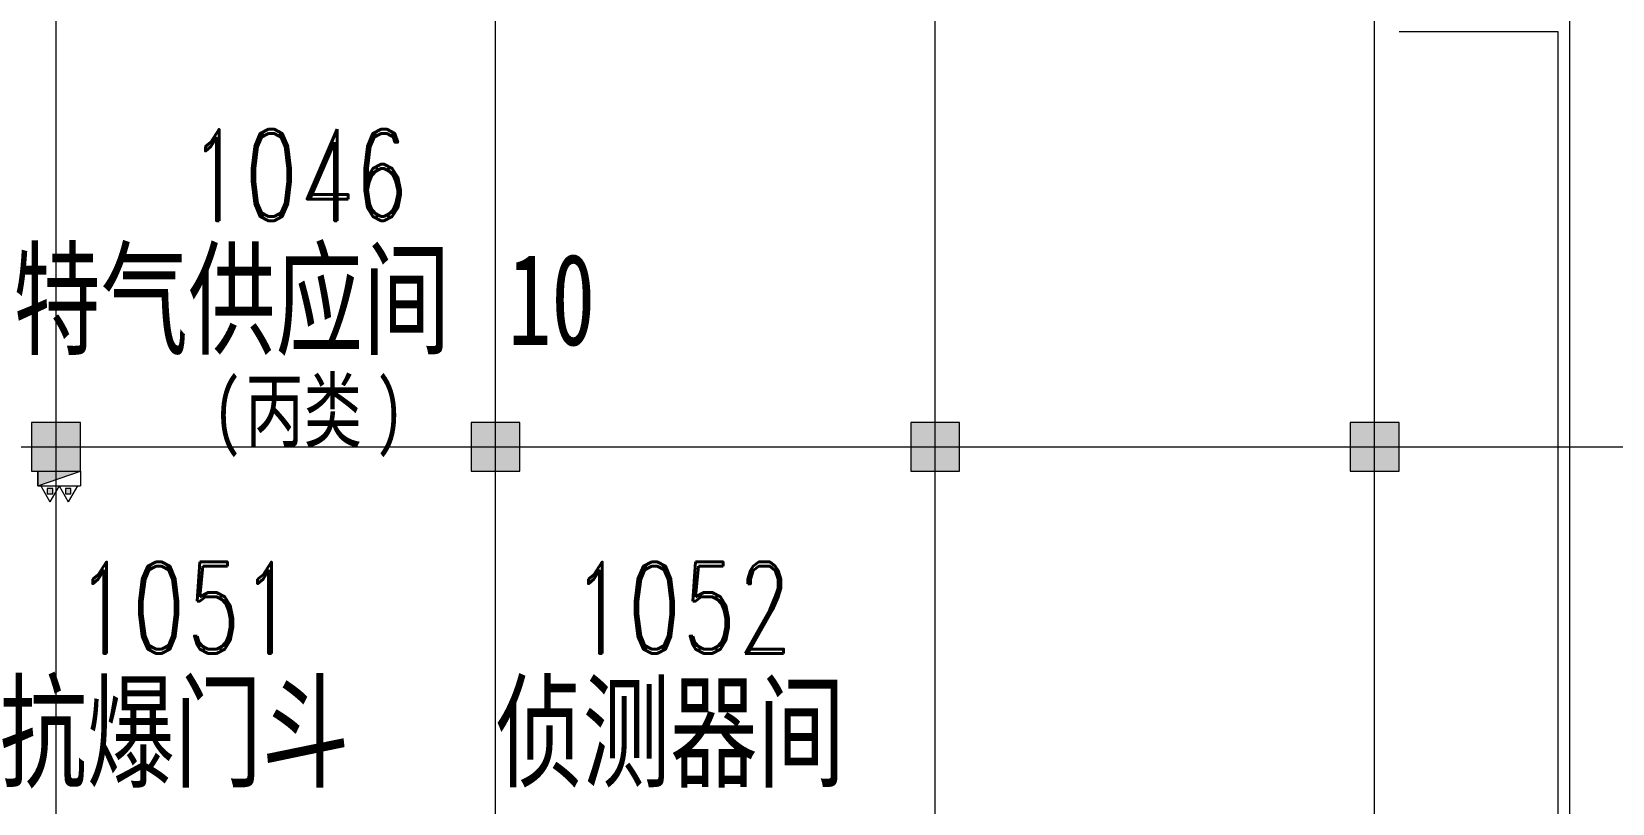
# Model space of a CAD drawing. Header units: millimetres. Extents: x -76632 to 443185, y -33181 to 192400.
# Drawn here: x 215600 to 241495, y 8562 to 21200 of the extents above; entities that cross this region are included whole.
import ezdxf

# ---------------------------------------------------------------- set-up
doc = ezdxf.new("R2010")
doc.units = ezdxf.units.MM
doc.linetypes.add('轴网线', pattern=[22.04, 18.38, -1.83, 0, -1.83])
doc.layers.get('0').update_dxf_attribs({"color": 8})
doc.layers.get('Defpoints').update_dxf_attribs({"color": 8})
for name, color, linetype, lineweight in [('A-ANNO-DIMS', 8, 'Continuous', 9), ('A-AREA-IDEN', 8, 'Continuous', 9), ('A-DETL-GENF', 8, 'Continuous', 18), ('A-WALL', 8, 'Continuous', 5), ('M-EQPM', 8, 'Continuous', 5), ('S-COLS', 8, 'Continuous', 5), ('S-GRID', 8, 'Continuous', 9)]:
    doc.layers.add(name, color=color, linetype=linetype, lineweight=lineweight)
doc.styles.add('RomanD', font='romand__.ttf', dxfattribs={"width": 0.7, "height": 1500})
doc.styles.add('RomanD_6', font='romand__.ttf', dxfattribs={"width": 0.65, "height": 350})
doc.styles.add('仿宋_2', font='simfang.ttf', dxfattribs={"width": 0.7, "height": 1500})
doc.styles.add('仿宋_7', font='simfang.ttf', dxfattribs={"width": 0.7, "height": 1000})
doc.dimstyles.new('0_5', dxfattribs={"dimscale": 304.8, "dimtxt": 351.251157, "dimasz": 0, "dimexe": 0.82021, "dimexo": 0.0625, "dimgap": 0, "dimtad": 1, "dimdec": 0, "dimzin": 0, "dimdsep": 46, "dimtxsty": 'RomanD_6', "dimblk1": 'NONE', "dimblk2": 'NONE', "dimsah": 1, "dimcen": 0.09, "dimazin": 0, "dimtfac": 1, "dimtdec": 4, "dimtix": 1, "dimtmove": 0, "dimatfit": 3, "dimfxl": 0.82021, "dimfxlon": 1, "dimtvp": 1, "dimtolj": 1, "dimtzin": 0, "dimlwd": 18, "dimlwe": 18, "dimarcsym": 2})

# ---------------------------------------------------------------- blocks, each defined once
blk = doc.blocks.new('X-ST-F3-01-C-001_HLP2_rvt-1-LAY-1F-1_500-A')
at = {"layer": 'S-COLS', "true_color": 0x808080}
for points in [[(216400, 14000), (216400, 14800), (215600, 14800), (215600, 14000)], [(223600, 14000), (223600, 14800), (222800, 14800), (222800, 14000)], [(230000, 14000), (230800, 14000), (230800, 14800), (230000, 14800)], [(238000, 14000), (238000, 14800), (237200, 14800), (237200, 14000)]]:
    blk.add_hatch(color=8, dxfattribs=at).paths.add_polyline_path(points, flags=0)
at = {"layer": 'S-COLS', "color": 7, "lineweight": 9}
for p, q in [((216400, 14800), (215600, 14800)), ((215600, 14800), (215600, 14000)), ((216400, 14000), (216400, 14800)), ((223600, 14800), (222800, 14800)), ((222800, 14800), (222800, 14000)), ((223600, 14000), (223600, 14800)), ((230800, 14800), (230000, 14800)), ((230000, 14800), (230000, 14000)), ((230800, 14000), (230800, 14800)), ((238000, 14800), (237200, 14800)), ((237200, 14800), (237200, 14000)), ((238000, 14000), (238000, 14800)), ((215600, 14000), (216400, 14000)), ((222800, 14000), (223600, 14000)), ((230000, 14000), (230800, 14000)), ((237200, 14000), (238000, 14000))]:
    blk.add_line(p, q, dxfattribs=at)
blk = doc.blocks.new('室内消火栓箱_带灭火器__左右式_ - SG24D65-P-V92-LAY-1F-1_500-A')
at = {"layer": 'A-DETL-GENF', "lineweight": 5}
blk.add_hatch(color=256, dxfattribs=at).paths.add_polyline_path([(350, 0), (-350, 0), (-350, -240)], flags=0)
h = blk.add_hatch(color=256, dxfattribs=at)
h.paths.add_polyline_path([(195, -370), (195, -280), (105, -280), (105, -370)], flags=0)
h.paths.add_polyline_path([(-105, -306), (-105, -280), (-195, -280), (-195, -370), (-105, -370)], flags=0)
for p, q in [((-350, -240), (350, 0)), ((-350, -240), (-350, 0)), ((-350, 0), (-350, -240)), ((-350, -240), (350, 0)), ((-350, -240), (350, -240)), ((-300, -240), (-150, -500)), ((0, -240), (-150, -500)), ((0, -240), (150, -500)), ((300, -240), (150, -500)), ((-105, -280), (-195, -280)), ((-195, -280), (-195, -370)), ((-195, -370), (-105, -370)), ((-105, -370), (-105, -280)), ((195, -280), (105, -280)), ((105, -280), (105, -370)), ((105, -370), (195, -370)), ((195, -370), (195, -280))]:
    blk.add_line(p, q, dxfattribs=at)
at = {"layer": 'M-EQPM'}
blk.add_line((350, 0), (350, -240), dxfattribs=at)
blk = doc.blocks.new('*D1431')
at = {"layer": 'A-ANNO-DIMS', "color": 0, "lineweight": 18, "transparency": 16777216}
for p, q in [((19261, 131300), (19742, 131300)), ((19492, 130200), (19492, 131300)), ((19261, 130200), (19742, 130200)), ((259200, 4470), (259200, 4951)), ((264000, 4470), (264000, 4951)), ((259200, 4701), (264000, 4701))]:
    blk.add_line(p, q, dxfattribs=at)
at = {"layer": 'Defpoints', "color": 0, "transparency": 16777216}
for p in [(19242, 131300), (19492, 131300), (19242, 130200), (264000, 4701), (259200, 4451), (264000, 4451)]:
    blk.add_point(p, dxfattribs=at)
at = {"layer": 'A-ANNO-DIMS', "color": 0, "lineweight": 18, "transparency": 16777216, "insert": (19317, 130750), "char_height": 350, "width": 972.7, "attachment_point": 5, "rotation": 90, "style": 'RomanD_6'}
blk.add_mtext('\\A1;1100', dxfattribs=at)
at = {"layer": 'A-ANNO-DIMS', "color": 0, "lineweight": 18, "transparency": 16777216, "insert": (261600, 4876), "char_height": 350, "width": 972.7, "attachment_point": 5, "style": 'RomanD_6'}
blk.add_mtext('\\A1;4800', dxfattribs=at)
blk = doc.blocks.new('_None')
blk = doc.blocks.new('*D1432')
at = {"layer": 'A-ANNO-DIMS', "color": 0, "lineweight": 18, "transparency": 16777216}
for p, q in [((19261, 133750), (19742, 133750)), ((19492, 131300), (19492, 133750)), ((19261, 131300), (19742, 131300)), ((260638, 2650), (261119, 2650)), ((260869, 1700), (260869, 2650)), ((261100, 1700), (260619, 1700))]:
    blk.add_line(p, q, dxfattribs=at)
at = {"layer": 'Defpoints', "color": 0, "transparency": 16777216}
for p in [(19242, 133750), (19492, 133750), (19242, 131300), (260619, 2650), (260869, 2650), (261119, 1700)]:
    blk.add_point(p, dxfattribs=at)
at = {"layer": 'A-ANNO-DIMS', "color": 0, "lineweight": 18, "transparency": 16777216, "char_height": 350, "attachment_point": 5, "rotation": 90, "style": 'RomanD_6'}
for s, insert, width in [('\\A1;2450', (19317, 132525), 972.7), ('\\A1;950', (260694, 2175), 729.52)]:
    blk.add_mtext(s, dxfattribs=dict(at, insert=insert, width=width))

msp = doc.modelspace()

# ---------------------------------------------------------------- linework, layer by layer
at = {"layer": 'A-WALL', "lineweight": 9, "transparency": 33554687}
for p, q in [((240800, 150), (240800, 37900)), ((238000, 21200), (240600, 21200)), ((240600, 21200), (240600, 150))]:
    msp.add_line(p, q, dxfattribs=at)
at = {"layer": 'S-GRID', "linetype": '轴网线', "transparency": 33554687}
for p, q in [((216000, -17706.2), (216000, 174400)), ((223200, -17706.2), (223200, 174400)), ((230400, -17706.2), (230400, 174400)), ((237600, -17706.2), (237600, 174400)), ((-16000, 14400), (308800, 14400))]:
    msp.add_line(p, q, dxfattribs=at)

# ---------------------------------------------------------------- block references
at = {"lineweight": 5, "transparency": 33554687}
msp.add_blockref('X-ST-F3-01-C-001_HLP2_rvt-1-LAY-1F-1_500-A', (0, 0), dxfattribs=at)
at = {"layer": 'M-EQPM', "transparency": 33554687}
msp.add_blockref('室内消火栓箱_带灭火器__左右式_ - SG24D65-P-V92-LAY-1F-1_500-A', (216050, 14000), dxfattribs=at)

# ---------------------------------------------------------------- texts
at = {"layer": 'A-AREA-IDEN', "transparency": 33554687, "attachment_point": 1}
for s, insert, char_height, width, style in [('1046', (218176.6, 19601.9), 1500, 4826.159, 'RomanD'), ('特气供应间', (215299.1, 17567.8), 1500, 9820.672, '仿宋_2'), ('10', (223401.9, 17567.8), 1500, 1964.134, '仿宋_2'), ('\\f仿宋|b0|i0|c134|p49|;\\W.7;(', (218568.6, 15497.7), 1000, 645.358, '仿宋_7'), ('丙类', (219101, 15497.7), 1000, 2581.434, '仿宋_7'), ('\\f仿宋|b0|i0|c134|p49|;\\W.7;)', (221230.9, 15497.7), 1000, 645.358, '仿宋_7'), ('1051', (216332.8, 12517), 1500, 4826.159, 'RomanD'), ('1052', (224452.1, 12517), 1500, 4826.159, 'RomanD'), ('抗爆门斗', (215075.8, 10482.8), 1500, 7856.537, '仿宋_2'), ('侦测器间', (223195.1, 10482.8), 1500, 7856.537, '仿宋_2')]:
    msp.add_mtext(s, dxfattribs=dict(at, insert=insert, char_height=char_height, width=width, style=style))

# ---------------------------------------------------------------- dimensions: what is measured, and where the dimension line sits
at = {"layer": 'A-ANNO-DIMS', "lineweight": 18, "transparency": 33554687}
for base, p1, p2, override, picture, middle in [((19492.1, 133750), (19242.1, 131300), (19242.1, 133750), {"dimpost": '<>', "dimfxl": 2450}, '*D1432', (19317.1, 132525)), ((19492.1, 131300), (19242.1, 130200), (19242.1, 131300), {"dimpost": '<>', "dimfxl": 1100}, '*D1431', (19317.1, 130750))]:
    dim = msp.add_linear_dim(base=base, p1=p1, p2=p2, angle=90, dimstyle='0_5', override=override, dxfattribs=at)
    dim.commit()
    dim.dimension.update_dxf_attribs({"geometry": picture, "text_midpoint": middle})

doc.saveas('drawing.dxf')
